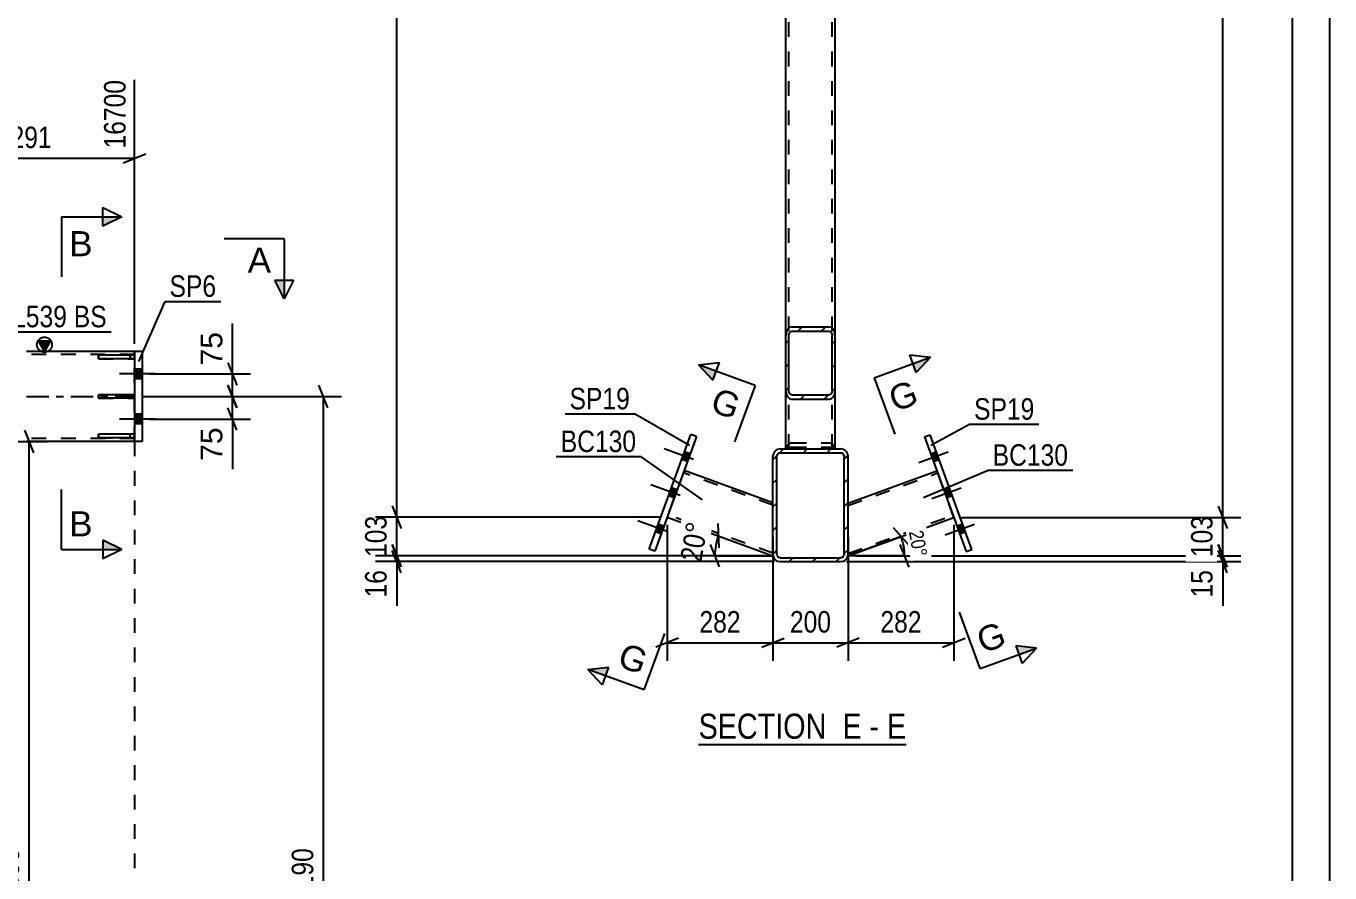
# Model space of a CAD drawing. Header units: millimetres. Extents: x -76 to 765, y -395 to 199.
# Drawn here: x 591.3 to 765, y -63.5 to 49.3 of the extents above; entities that cross this region are included whole.
import ezdxf

# ---------------------------------------------------------------- set-up
doc = ezdxf.new("R2010")
doc.units = ezdxf.units.MM
doc.linetypes.add('DXK_LINE_DOT2', pattern=[3.9198, 1.9599, -1.9599])
doc.linetypes.add('DXK_LINE_DOT3', pattern=[5.9187, 2.979, -0.9799, 0.9799, -0.9799])
doc.styles.add('Arial', font='ARIAL.TTF', dxfattribs={"height": 0.2})
doc.styles.add('Arial Narrow', font='ARIALN.TTF', dxfattribs={"height": 0.2})

# ---------------------------------------------------------------- blocks, each defined once
blk = doc.blocks.new('Unknown-761551795-1132')
at = {"color": 5, "linetype": 'Continuous'}
for p, q in [((764.95, -395), (764.95, 199)), ((759.95, -390), (759.95, 194))]:
    blk.add_line(p, q, dxfattribs=at)
blk = doc.blocks.new('Unknown-761551795-16 - 3827')
at = {"color": 6, "linetype": 'Continuous'}
blk.add_line((680.87, -46.33), (708.52, -46.33), dxfattribs=at)
at = {"color": 0, "linetype": 'Continuous'}
for points in [[(698.98, -45.58), (698.98, -42.08), (680.87, -42.08), (680.87, -45.58)], [(702.58, -45.58), (702.58, -42.08), (700.03, -42.08), (700.03, -45.58)], [(704.91, -45.58), (704.91, -42.08), (703.63, -42.08), (703.63, -45.58)], [(708.52, -45.58), (708.52, -42.08), (705.96, -42.08), (705.96, -45.58)]]:
    blk.add_wipeout(points, dxfattribs=at)
at = {"color": 7, "linetype": 'Continuous', "style": 'Arial Narrow'}
for s, p in [('SECTION ', (680.87, -45.58)), ('E', (700.03, -45.58)), ('E', (705.96, -45.58)), ('-', (703.63, -45.58))]:
    blk.add_text(s, height=3.34, dxfattribs=at).set_placement(p)
blk = doc.blocks.new('Bolt-761551795-4944 - 4757')
at = {"linetype": 'Continuous'}
for points in [[(605.74, 3.66), (605.74, 2.34), (606.74, 2.34), (606.74, 3.66)], [(605.74, 3.66), (605.74, 2.34), (606.74, 2.34), (606.74, 3.66)], [(605.74, -2.34), (605.74, -3.66), (606.74, -3.66), (606.74, -2.34)], [(605.74, -2.34), (605.74, -3.66), (606.74, -3.66), (606.74, -2.34)]]:
    blk.add_hatch(color=1, dxfattribs=at).paths.add_polyline_path(points)
at = {"color": 1, "linetype": 'Continuous'}
for p, q in [((606.74, 3.66), (605.74, 3.66)), ((606.74, 3.66), (605.74, 3.66)), ((608.5, 3), (603.74, 3)), ((608.5, 3), (603.74, 3)), ((606.74, 2.34), (605.74, 2.34)), ((606.74, 2.34), (605.74, 2.34)), ((608.5, -3), (603.74, -3)), ((608.5, -3), (603.74, -3)), ((606.74, -2.34), (605.74, -2.34)), ((606.74, -2.34), (605.74, -2.34)), ((606.74, -3.66), (605.74, -3.66)), ((606.74, -3.66), (605.74, -3.66))]:
    blk.add_line(p, q, dxfattribs=at)
blk = doc.blocks.new('Part-761551795-4982 - 4757')
at = {"color": 7, "linetype": 'DXK_LINE_DOT2'}
for p, q in [((605.74, 5.5), (600.94, 5.5)), ((600.94, 5.5), (600.94, 5.02)), ((605.14, 5.5), (605.14, 5.02)), ((605.74, 5.02), (605.74, 5.5)), ((600.94, 5.02), (605.74, 5.02))]:
    blk.add_line(p, q, dxfattribs=at)
blk = doc.blocks.new('Part-761551795-4950 - 4757')
at = {"linetype": 'Continuous'}
blk.add_hatch(color=2, dxfattribs=at).paths.add_polyline_path([(593.74, 6), (592.94, 7.4), (594.54, 7.4)])
at = {"color": 2, "linetype": 'Continuous'}
for p, q in [((593.74, 6), (592.94, 7.4)), ((592.94, 7.4), (594.54, 7.4)), ((594.54, 7.4), (593.74, 6)), ((605.74, 6), (591.34, 6)), ((605.74, -6), (591.34, -6))]:
    blk.add_line(p, q, dxfattribs=at)
at = {"color": 7, "linetype": 'DXK_LINE_DOT2'}
for p, q in [((605.74, 5.6), (591.34, 5.6)), ((605.74, -6), (605.74, 6)), ((605.74, -5.6), (591.34, -5.6))]:
    blk.add_line(p, q, dxfattribs=at)
at = {"color": 7, "linetype": 'DXK_LINE_DOT3'}
blk.add_line((591.34, 0), (605.74, 0), dxfattribs=at)
at = {"color": 2, "linetype": 'Continuous'}
blk.add_circle((593.74, 6.9), 1, dxfattribs=at)
blk = doc.blocks.new('Part-761551795-4979 - 4757')
at = {"color": 7, "linetype": 'DXK_LINE_DOT2'}
for p, q in [((605.74, -5.02), (600.94, -5.02)), ((600.94, -5.02), (600.94, -5.5)), ((605.14, -5.5), (605.14, -5.02)), ((605.74, -5.5), (605.74, -5.02)), ((600.94, -5.5), (605.74, -5.5))]:
    blk.add_line(p, q, dxfattribs=at)
blk = doc.blocks.new('Part-761551795-4985 - 4757')
at = {"color": 7, "linetype": 'DXK_LINE_DOT2'}
for p, q in [((605.74, 0.24), (600.94, 0.24)), ((600.94, 0.24), (600.94, -0.24)), ((605.14, -0.24), (605.14, 0.24)), ((605.74, -0.24), (605.74, 0.24)), ((600.94, -0.24), (605.74, -0.24))]:
    blk.add_line(p, q, dxfattribs=at)
blk = doc.blocks.new('Part-761551795-4988 - 4757')
at = {"color": 2, "linetype": 'Continuous'}
for p, q in [((600.94, -5.5), (600.94, -5.02)), ((605.74, -5.02), (600.94, -5.02)), ((605.74, -5.5), (605.74, -5.02)), ((605.74, -5.5), (600.94, -5.5))]:
    blk.add_line(p, q, dxfattribs=at)
at = {"color": 7, "linetype": 'DXK_LINE_DOT2'}
for p, q in [((605.14, -5.5), (605.14, -5.02)), ((605.74, -5.02), (605.74, -5.02)), ((605.74, -5.02), (605.74, -5.02)), ((605.74, -5.5), (605.74, -5.5)), ((605.74, -5.5), (605.74, -5.5))]:
    blk.add_line(p, q, dxfattribs=at)
blk = doc.blocks.new('Part-761551795-4991 - 4757')
at = {"color": 2, "linetype": 'Continuous'}
for p, q in [((600.94, 5.02), (600.94, 5.5)), ((605.74, 5.5), (600.94, 5.5)), ((605.74, 5.5), (605.74, 5.02)), ((605.74, 5.02), (600.94, 5.02))]:
    blk.add_line(p, q, dxfattribs=at)
at = {"color": 7, "linetype": 'DXK_LINE_DOT2'}
for p, q in [((605.14, 5.02), (605.14, 5.5)), ((605.74, 5.5), (605.74, 5.5)), ((605.74, 5.5), (605.74, 5.5)), ((605.74, 5.02), (605.74, 5.02)), ((605.74, 5.02), (605.74, 5.02))]:
    blk.add_line(p, q, dxfattribs=at)
blk = doc.blocks.new('Part-761551795-4994 - 4757')
at = {"color": 2, "linetype": 'Continuous'}
for p, q in [((600.94, -0.24), (600.94, 0.24)), ((605.74, 0.24), (600.94, 0.24)), ((605.74, 0.24), (605.74, -0.24)), ((605.74, -0.24), (600.94, -0.24))]:
    blk.add_line(p, q, dxfattribs=at)
at = {"color": 7, "linetype": 'DXK_LINE_DOT2'}
for p, q in [((605.14, -0.24), (605.14, 0.24)), ((605.74, 0.24), (605.74, 0.24)), ((605.74, 0.24), (605.74, 0.24)), ((605.74, -0.24), (605.74, -0.24)), ((605.74, -0.24), (605.74, -0.24))]:
    blk.add_line(p, q, dxfattribs=at)
blk = doc.blocks.new('Part-761551795-5043 - 4757')
at = {"color": 2, "linetype": 'Continuous'}
for p, q in [((606.74, 6), (605.74, 6)), ((605.74, 6), (605.74, -6)), ((606.74, 6), (606.74, -6)), ((606.74, -6), (605.74, -6))]:
    blk.add_line(p, q, dxfattribs=at)
blk = doc.blocks.new('Part-761551795-3877 - 3827')
at = {"color": 2, "linetype": 'Continuous'}
for p, q in [((700.77, -14.2), (712.61, -9.89)), ((700.77, -21.23), (714.87, -16.1)), ((700.77, -21.18), (700.77, -20.99)), ((700.77, -21.18), (700.77, -21.23))]:
    blk.add_line(p, q, dxfattribs=at)
at = {"color": 7, "linetype": 'DXK_LINE_DOT2'}
for p, q in [((700.77, -14.52), (712.71, -10.18)), ((714.87, -16.1), (712.61, -9.89)), ((700.77, -14.25), (700.77, -14.2)), ((700.77, -20.99), (700.77, -14.2)), ((700.77, -20.91), (714.76, -15.81))]:
    blk.add_line(p, q, dxfattribs=at)
blk = doc.blocks.new('Part-761551795-3839 - 3827')
at = {"color": 2, "linetype": 'Continuous'}
for p, q in [((710.96, -5.36), (711.71, -5.09)), ((717.27, -20.36), (711.71, -5.09)), ((710.96, -5.36), (716.52, -20.63)), ((716.52, -20.63), (717.27, -20.36))]:
    blk.add_line(p, q, dxfattribs=at)
blk = doc.blocks.new('Part-761551795-3854 - 3827')
at = {"color": 2, "linetype": 'Continuous'}
for p, q in [((674.27, -20.33), (679.83, -5.06)), ((680.58, -5.33), (679.83, -5.06)), ((680.58, -5.33), (675.02, -20.6)), ((675.02, -20.6), (674.27, -20.33))]:
    blk.add_line(p, q, dxfattribs=at)
blk = doc.blocks.new('Part-761551795-3859 - 3827')
at = {"color": 7, "linetype": 'DXK_LINE_DOT2'}
for p, q in [((692.47, -6.99), (692.47, 5.78)), ((692.87, -6.99), (692.87, 5.78)), ((698.67, -6.99), (698.67, 5.78)), ((699.07, -6.99), (699.07, 5.78)), ((692.53, -6.88), (692.52, -6.99)), ((692.95, -6.99), (692.99, -6.92)), ((693.27, -6.16), (692.96, -6.25)), ((692.99, -6.92), (693.12, -6.79)), ((693.12, -6.79), (693.27, -6.74)), ((693.27, -6.16), (698.27, -6.16)), ((693.27, -6.74), (698.27, -6.74)), ((698.58, -6.25), (698.27, -6.16)), ((698.27, -6.74), (698.42, -6.79)), ((698.42, -6.79), (698.55, -6.92)), ((698.55, -6.92), (698.59, -6.99)), ((699.02, -6.99), (699.01, -6.88)), ((692.47, -6.99), (699.07, -6.99))]:
    blk.add_line(p, q, dxfattribs=at)
for centre, start, end in [((693.57, -7.13), 124.4664, 166.7051), ((697.97, -7.13), 13.2949, 55.5336)]:
    blk.add_arc(centre, 1.06, start, end, dxfattribs=at)
blk = doc.blocks.new('Part-761551795-3867 - 3827')
at = {"color": 7, "linetype": 'DXK_LINE_DOT2'}
for p, q in [((678.93, -9.86), (676.67, -16.07)), ((690.77, -14.49), (678.83, -10.15)), ((690.77, -20.99), (690.77, -14.17)), ((690.77, -20.88), (676.78, -15.78))]:
    blk.add_line(p, q, dxfattribs=at)
at = {"color": 2, "linetype": 'Continuous'}
for p, q in [((690.77, -14.17), (678.93, -9.86)), ((676.67, -16.07), (690.77, -21.2)), ((690.77, -21.01), (690.77, -20.99)), ((690.77, -21.01), (690.77, -21.2))]:
    blk.add_line(p, q, dxfattribs=at)
blk = doc.blocks.new('Part-761551795-3924 - 3827')
at = {"color": 7, "linetype": 'DXK_LINE_DOT2'}
for p, q in [((692.47, 137.51), (699.07, 137.51)), ((692.47, 122.43), (692.47, 137.51)), ((692.87, -6.99), (692.87, 137.51)), ((698.67, -6.99), (698.67, 137.51)), ((699.07, 122.43), (699.07, 137.51)), ((692.47, -6.99), (692.47, 8.1)), ((699.07, -6.99), (699.07, 8.1)), ((699.07, -6.99), (692.47, -6.99))]:
    blk.add_line(p, q, dxfattribs=at)
at = {"color": 2, "linetype": 'Continuous'}
for p, q in [((692.47, 8.1), (692.47, 122.43)), ((699.07, 8.1), (699.07, 122.43))]:
    blk.add_line(p, q, dxfattribs=at)
blk = doc.blocks.new('Part-761551795-3954 - 3827')
at = {"linetype": 'Continuous'}
h = blk.add_hatch(dxfattribs=at)
h.set_pattern_fill('', scale=0.7, style=0, pattern_type=0)
h.set_pattern_definition([(45, (690.77, -20.986), (-1.57154, 1.57154), [])])
h.paths.add_polyline_path([(690.77, -7.99), (690.77, -20.99), (690.85, -21.37), (691.06, -21.69), (691.39, -21.91), (691.77, -21.99), (699.77, -21.99), (700.15, -21.91), (700.48, -21.69), (700.69, -21.37), (700.77, -20.99), (700.77, -7.99), (700.69, -7.6), (700.48, -7.28), (700.15, -7.06), (699.77, -6.99), (691.77, -6.99), (691.39, -7.06), (691.06, -7.28), (690.85, -7.6)])
h.paths.add_polyline_path([(691.42, -7.63), (691.58, -7.52), (691.77, -7.49), (699.77, -7.49), (699.96, -7.52), (700.12, -7.63), (700.23, -7.79), (700.27, -7.99), (700.27, -20.99), (700.23, -21.18), (700.12, -21.34), (699.96, -21.45), (699.77, -21.49), (691.77, -21.49), (691.58, -21.45), (691.42, -21.34), (691.31, -21.18), (691.27, -20.99), (691.27, -7.99), (691.31, -7.79)])
at = {"color": 2, "linetype": 'Continuous'}
for p, q in [((690.85, -7.6), (690.77, -7.99)), ((690.77, -20.99), (690.77, -7.99)), ((691.27, -7.99), (691.31, -7.79)), ((691.27, -20.99), (691.27, -7.99)), ((691.77, -6.99), (691.39, -7.06)), ((691.58, -7.52), (691.77, -7.49)), ((691.77, -6.99), (699.77, -6.99)), ((691.77, -7.49), (699.77, -7.49)), ((700.15, -7.06), (699.77, -6.99)), ((699.77, -7.49), (699.96, -7.52)), ((700.23, -7.79), (700.27, -7.99)), ((700.27, -20.99), (700.27, -7.99)), ((700.77, -7.99), (700.69, -7.6)), ((700.77, -20.99), (700.77, -7.99)), ((690.77, -20.99), (690.85, -21.37)), ((691.31, -21.18), (691.27, -20.99)), ((691.39, -21.91), (691.77, -21.99)), ((691.77, -21.49), (691.58, -21.45)), ((691.77, -21.49), (699.77, -21.49)), ((691.77, -21.99), (699.77, -21.99)), ((699.96, -21.45), (699.77, -21.49)), ((699.77, -21.99), (700.15, -21.91)), ((700.27, -20.99), (700.23, -21.18)), ((700.69, -21.37), (700.77, -20.99))]:
    blk.add_line(p, q, dxfattribs=at)
for centre, radius, start, end in [((691.77, -7.99), 1, 112.5, 157.5), ((691.77, -7.99), 0.5, 112.5, 157.5), ((699.77, -7.99), 0.5, 22.5, 67.5), ((699.77, -7.99), 1, 22.5, 67.5), ((691.77, -20.99), 1, 202.5, 247.5), ((691.77, -20.99), 0.5, 202.5, 247.5), ((699.77, -20.99), 0.5, 292.5, 337.5), ((699.77, -20.99), 1, 292.5, 337.5)]:
    blk.add_arc(centre, radius, start, end, dxfattribs=at)
blk = doc.blocks.new('Bolt-761551795-3956 - 3827')
at = {"linetype": 'Continuous'}
for points in [[(679.37, -8.67), (679.74, -7.63), (678.99, -7.36), (678.62, -8.39)], [(679.37, -8.67), (679.74, -7.63), (678.99, -7.36), (678.62, -8.39)], [(679.37, -8.67), (679.74, -7.63), (678.99, -7.36), (678.62, -8.39)], [(677.61, -13.48), (677.99, -12.45), (677.24, -12.18), (676.86, -13.21)], [(677.61, -13.48), (677.99, -12.45), (677.24, -12.18), (676.86, -13.21)], [(675.86, -18.3), (676.24, -17.26), (675.49, -16.99), (675.11, -18.02)], [(675.86, -18.3), (676.24, -17.26), (675.49, -16.99), (675.11, -18.02)], [(675.86, -18.3), (676.24, -17.26), (675.49, -16.99), (675.11, -18.02)]]:
    blk.add_hatch(color=1, dxfattribs=at).paths.add_polyline_path(points)
at = {"color": 1, "linetype": 'Continuous'}
for p, q in [((680.17, -8.37), (676.27, -6.95)), ((680.17, -8.37), (676.27, -6.95)), ((680.17, -8.37), (676.27, -6.95)), ((679.37, -8.67), (678.62, -8.39)), ((679.37, -8.67), (678.62, -8.39)), ((679.37, -8.67), (678.62, -8.39)), ((679.74, -7.63), (678.99, -7.36)), ((679.74, -7.63), (678.99, -7.36)), ((679.74, -7.63), (678.99, -7.36)), ((678.41, -13.19), (674.51, -11.77)), ((678.41, -13.19), (674.51, -11.77)), ((677.61, -13.48), (676.86, -13.21)), ((677.61, -13.48), (676.86, -13.21)), ((677.99, -12.45), (677.24, -12.18)), ((677.99, -12.45), (677.24, -12.18)), ((676.66, -18), (672.76, -16.58)), ((676.66, -18), (672.76, -16.58)), ((676.66, -18), (672.76, -16.58)), ((676.24, -17.26), (675.49, -16.99)), ((676.24, -17.26), (675.49, -16.99)), ((676.24, -17.26), (675.49, -16.99)), ((675.86, -18.3), (675.11, -18.02)), ((675.86, -18.3), (675.11, -18.02)), ((675.86, -18.3), (675.11, -18.02))]:
    blk.add_line(p, q, dxfattribs=at)
blk = doc.blocks.new('Bolt-761551795-3958 - 3827')
at = {"linetype": 'Continuous'}
for points in [[(712.92, -8.42), (712.55, -7.39), (711.8, -7.66), (712.17, -8.7)], [(712.92, -8.42), (712.55, -7.39), (711.8, -7.66), (712.17, -8.7)], [(712.92, -8.42), (712.55, -7.39), (711.8, -7.66), (712.17, -8.7)], [(714.68, -13.24), (714.3, -12.2), (713.55, -12.48), (713.92, -13.51)], [(714.68, -13.24), (714.3, -12.2), (713.55, -12.48), (713.92, -13.51)], [(716.43, -18.05), (716.05, -17.02), (715.3, -17.29), (715.68, -18.33)], [(716.43, -18.05), (716.05, -17.02), (715.3, -17.29), (715.68, -18.33)], [(716.43, -18.05), (716.05, -17.02), (715.3, -17.29), (715.68, -18.33)]]:
    blk.add_hatch(color=1, dxfattribs=at).paths.add_polyline_path(points)
at = {"color": 1, "linetype": 'Continuous'}
for p, q in [((714.1, -7.41), (710.2, -8.83)), ((714.1, -7.41), (710.2, -8.83)), ((714.1, -7.41), (710.2, -8.83)), ((712.55, -7.39), (711.8, -7.66)), ((712.55, -7.39), (711.8, -7.66)), ((712.55, -7.39), (711.8, -7.66)), ((712.92, -8.42), (712.17, -8.7)), ((712.92, -8.42), (712.17, -8.7)), ((712.92, -8.42), (712.17, -8.7)), ((715.85, -12.23), (711.95, -13.64)), ((715.85, -12.23), (711.95, -13.64)), ((714.3, -12.2), (713.55, -12.48)), ((714.3, -12.2), (713.55, -12.48)), ((714.68, -13.24), (713.92, -13.51)), ((714.68, -13.24), (713.92, -13.51)), ((717.6, -17.04), (713.7, -18.46)), ((717.6, -17.04), (713.7, -18.46)), ((717.6, -17.04), (713.7, -18.46)), ((716.05, -17.02), (715.3, -17.29)), ((716.05, -17.02), (715.3, -17.29)), ((716.05, -17.02), (715.3, -17.29)), ((716.43, -18.05), (715.68, -18.33)), ((716.43, -18.05), (715.68, -18.33)), ((716.43, -18.05), (715.68, -18.33))]:
    blk.add_line(p, q, dxfattribs=at)
blk = doc.blocks.new('Part-761551795-3976 - 3827')
at = {"linetype": 'Continuous'}
h = blk.add_hatch(dxfattribs=at)
h.set_pattern_fill('', scale=0.7, style=0, pattern_type=0)
h.set_pattern_definition([(45, (692.47, 0.8036), (-1.57154, 1.57154), [])])
h.paths.add_polyline_path([(692.47, 8.1), (692.47, 0.8), (692.53, 0.36), (692.7, -0.02), (692.96, -0.28), (693.27, -0.36), (698.27, -0.36), (698.58, -0.28), (698.84, -0.02), (699.01, 0.36), (699.07, 0.8), (699.07, 8.1), (699.01, 8.55), (698.84, 8.93), (698.58, 9.18), (698.27, 9.27), (693.27, 9.27), (692.96, 9.18), (692.7, 8.93), (692.53, 8.55)])
h.paths.add_polyline_path([(692.99, 8.51), (693.12, 8.64), (693.27, 8.69), (698.27, 8.69), (698.42, 8.64), (698.55, 8.51), (698.64, 8.33), (698.67, 8.1), (698.67, 0.8), (698.64, 0.58), (698.55, 0.39), (698.42, 0.26), (698.27, 0.22), (693.27, 0.22), (693.12, 0.26), (692.99, 0.39), (692.9, 0.58), (692.87, 0.8), (692.87, 8.1), (692.9, 8.33)])
at = {"color": 2, "linetype": 'Continuous'}
for p, q in [((693.27, 9.27), (692.96, 9.18)), ((693.12, 8.64), (693.27, 8.69)), ((693.27, 9.27), (698.27, 9.27)), ((693.27, 8.69), (698.27, 8.69)), ((698.58, 9.18), (698.27, 9.27)), ((698.27, 8.69), (698.42, 8.64)), ((692.53, 8.55), (692.47, 8.1)), ((692.47, 0.8), (692.47, 8.1)), ((692.87, 8.1), (692.9, 8.33)), ((692.87, 0.8), (692.87, 8.1)), ((698.64, 8.33), (698.67, 8.1)), ((698.67, 0.8), (698.67, 8.1)), ((699.07, 8.1), (699.01, 8.55)), ((699.07, 0.8), (699.07, 8.1)), ((692.47, -6.99), (692.47, 0.8)), ((692.47, 0.8), (692.53, 0.36)), ((692.9, 0.58), (692.87, 0.8)), ((693.27, 0.22), (693.12, 0.26)), ((693.27, 0.22), (698.27, 0.22)), ((698.42, 0.26), (698.27, 0.22)), ((698.67, 0.8), (698.64, 0.58)), ((699.01, 0.36), (699.07, 0.8)), ((699.07, -6.99), (699.07, 0.8)), ((692.96, -0.28), (693.27, -0.36)), ((693.27, -0.36), (698.27, -0.36)), ((698.27, -0.36), (698.58, -0.28))]:
    blk.add_line(p, q, dxfattribs=at)
at = {"color": 7, "linetype": 'DXK_LINE_DOT2'}
for p, q in [((692.47, 0.8), (692.47, 8.1)), ((692.87, -6.99), (692.87, 8.1)), ((698.67, -6.99), (698.67, 8.1)), ((699.07, 0.8), (699.07, 8.1)), ((692.52, -6.99), (692.53, -6.88)), ((692.99, -6.92), (692.95, -6.99)), ((692.96, -6.25), (693.27, -6.16)), ((693.12, -6.79), (692.99, -6.92)), ((693.27, -6.74), (693.12, -6.79)), ((693.27, -6.16), (698.27, -6.16)), ((693.27, -6.74), (698.27, -6.74)), ((698.27, -6.16), (698.58, -6.25)), ((698.42, -6.79), (698.27, -6.74)), ((698.55, -6.92), (698.42, -6.79)), ((698.59, -6.99), (698.55, -6.92)), ((699.01, -6.88), (699.02, -6.99)), ((692.47, -6.99), (699.07, -6.99))]:
    blk.add_line(p, q, dxfattribs=at)
at = {"color": 2, "linetype": 'Continuous'}
for centre, radius, start, end in [((693.57, 8.3), 1.06, 124.4664, 166.7051), ((697.97, 8.3), 1.06, 13.2949, 55.5336), ((693.42, 8.2), 0.532, 124.4664, 166.7051), ((698.12, 8.2), 0.532, 13.2949, 55.5336), ((693.57, 0.6), 1.06, 193.2949, 235.5336), ((693.42, 0.7), 0.532, 193.2949, 235.5336), ((698.12, 0.7), 0.532, 304.4664, 346.7051), ((697.97, 0.6), 1.06, 304.4664, 346.7051)]:
    blk.add_arc(centre, radius, start, end, dxfattribs=at)
at = {"color": 7, "linetype": 'DXK_LINE_DOT2'}
for centre, start, end in [((693.57, -7.13), 124.4664, 166.7051), ((697.97, -7.13), 13.2949, 55.5336)]:
    blk.add_arc(centre, 1.06, start, end, dxfattribs=at)
blk = doc.blocks.new('Line-761551795-18741 - 4757')
at = {"color": 1, "linetype": 'DXK_LINE_DOT2'}
blk.add_line((605.74, -6), (605.74, -116.8), dxfattribs=at)
blk = doc.blocks.new('StraightDimension-761551795-6243 - 4757')
at = {"color": 7, "linetype": 'Continuous'}
for p, q in [((606.74, 0), (621.18, 0)), ((618.18, 1.5), (619.38, -1.5)), ((618.78, -3), (618.78, 0)), ((619.38, -4.5), (618.18, -1.5)), ((607.74, -3), (621.18, -3))]:
    blk.add_line(p, q, dxfattribs=at)
at = {"color": 0}
blk.add_wipeout([(618.03, -3.53), (613.83, -3.53), (613.83, -9.17), (618.03, -9.17)], dxfattribs=at)
at = {"color": 7, "linetype": 'Continuous'}
blk.add_line((618.78, -3), (618.78, -9.7), dxfattribs=at)
blk.add_line((618.78, -3), (618.78, -9.7), dxfattribs=at)
at = {"color": 3, "style": 'Arial'}
blk.add_text('75', height=2.865, rotation=90.0002, dxfattribs=at).set_placement((617.43, -8.57))
blk = doc.blocks.new('StraightDimension-761551795-5878 - 4757')
at = {"color": 7, "linetype": 'Continuous'}
for p, q in [((607.74, 0), (633.29, 0)), ((631.49, -1.5), (630.29, 1.5)), ((630.89, -127.6), (630.89, 0)), ((630.29, -126.1), (631.49, -129.1)), ((607.74, -127.6), (633.29, -127.6))]:
    blk.add_line(p, q, dxfattribs=at)
at = {"color": 0}
blk.add_wipeout([(630.14, -59.54), (625.94, -59.54), (625.94, -68.06), (630.14, -68.06)], dxfattribs=at)
at = {"color": 3, "style": 'Arial Narrow'}
blk.add_text('3190', height=2.863, rotation=90.0002, dxfattribs=at).set_placement((629.54, -67.46))
blk = doc.blocks.new('StraightDimension-761551795-6252 - 4757')
at = {"color": 7, "linetype": 'Continuous'}
for p, q in [((618.18, 4.5), (619.38, 1.5)), ((607.74, 3), (621.18, 3)), ((618.78, 0), (618.78, 3)), ((606.74, 0), (621.18, 0)), ((619.38, -1.5), (618.18, 1.5))]:
    blk.add_line(p, q, dxfattribs=at)
at = {"color": 0}
blk.add_wipeout([(618.03, 9.17), (613.83, 9.17), (613.83, 3.52), (618.03, 3.52)], dxfattribs=at)
at = {"color": 7, "linetype": 'Continuous'}
blk.add_line((618.78, 3), (618.78, 9.7), dxfattribs=at)
blk.add_line((618.78, 3), (618.78, 9.7), dxfattribs=at)
at = {"color": 3, "style": 'Arial'}
blk.add_text('75', height=2.865, rotation=90.0002, dxfattribs=at).set_placement((617.43, 4.13))
blk = doc.blocks.new('StraightDimension-761551795-15816 - 4757')
at = {"color": 7, "linetype": 'Continuous'}
for p, q in [((576.36, -5), (576.36, 46.67)), ((605.74, 7), (605.74, 42.17)), ((577.86, 32.33), (574.86, 31.13)), ((576.36, 31.73), (605.74, 31.73)), ((604.24, 31.13), (607.24, 32.33))]:
    blk.add_line(p, q, dxfattribs=at)
at = {"color": 0, "linetype": 'Continuous'}
blk.add_wipeout([(605.14, 42.77), (600.94, 42.77), (600.94, 32.43), (605.14, 32.43)], dxfattribs=at)
at = {"color": 0}
blk.add_wipeout([(595.31, 32.48), (595.31, 36.68), (586.8, 36.68), (586.8, 32.48)], dxfattribs=at)
at = {"color": 3, "linetype": 'Continuous', "style": 'Arial Narrow'}
blk.add_text('16700', height=2.863, rotation=90.0002, dxfattribs=at).set_placement((604.54, 33.03))
at = {"color": 3, "style": 'Arial Narrow'}
blk.add_text('2291', height=2.863, dxfattribs=at).set_placement((587.4, 33.08))
blk = doc.blocks.new('StraightDimension-761551795-16153 - 4757')
at = {"color": 7, "linetype": 'Continuous'}
for p, q in [((592.32, -7.5), (591.12, -4.5)), ((582.64, -6), (594.12, -6)), ((591.72, -121.6), (591.72, -6)), ((591.12, -120.1), (592.32, -123.1)), ((582.64, -121.6), (594.12, -121.6))]:
    blk.add_line(p, q, dxfattribs=at)
at = {"color": 0}
blk.add_wipeout([(590.97, -59.54), (586.77, -59.54), (586.77, -68.06), (590.97, -68.06)], dxfattribs=at)
at = {"color": 3, "style": 'Arial Narrow'}
blk.add_text('2890', height=2.863, rotation=90.0002, dxfattribs=at).set_placement((590.37, -67.46))
blk = doc.blocks.new('StraightDimension-761551795-4137 - 3827')
at = {"color": 7, "linetype": 'Continuous'}
for p, q in [((750.07, -19.73), (751.27, -22.73)), ((751.27, -23.49), (750.07, -20.49)), ((700.57, -21.99), (753.07, -21.99)), ((701.77, -21.23), (753.07, -21.23)), ((750.67, -21.99), (750.67, -21.23))]:
    blk.add_line(p, q, dxfattribs=at)
at = {"color": 0}
blk.add_wipeout([(749.92, -22.51), (745.72, -22.51), (745.72, -27.37), (749.92, -27.37)], dxfattribs=at)
at = {"color": 7, "linetype": 'Continuous'}
blk.add_line((750.67, -21.99), (750.67, -27.89), dxfattribs=at)
blk.add_line((750.67, -21.99), (750.67, -27.89), dxfattribs=at)
at = {"color": 3, "style": 'Arial Narrow'}
blk.add_text('15', height=2.863, rotation=90.0002, dxfattribs=at).set_placement((749.32, -26.77))
blk = doc.blocks.new('StraightDimension-761551795-4127 - 3827')
at = {"color": 7, "linetype": 'Continuous'}
for p, q in [((750.07, -14.6), (751.27, -17.6)), ((715.87, -16.1), (753.07, -16.1)), ((750.67, -21.23), (750.67, -16.1)), ((751.27, -22.73), (750.07, -19.73)), ((701.77, -21.23), (753.07, -21.23))]:
    blk.add_line(p, q, dxfattribs=at)
at = {"color": 0}
blk.add_wipeout([(749.92, -15.32), (745.72, -15.32), (745.72, -22), (749.92, -22)], dxfattribs=at)
at = {"color": 3, "style": 'Arial Narrow'}
blk.add_text('103', height=2.863, rotation=90.0002, dxfattribs=at).set_placement((749.32, -21.4))
blk = doc.blocks.new('StraightDimension-761551795-4180 - 3827')
at = {"color": 7, "linetype": 'Continuous'}
for p, q in [((714.87, -17.1), (714.87, -35.19)), ((700.77, -18.71), (700.77, -35.19)), ((702.27, -32.19), (699.27, -33.39)), ((700.77, -32.79), (714.87, -32.79)), ((713.37, -33.39), (716.37, -32.19))]:
    blk.add_line(p, q, dxfattribs=at)
at = {"color": 0}
blk.add_wipeout([(711.16, -32.04), (711.16, -27.84), (704.48, -27.84), (704.48, -32.04)], dxfattribs=at)
at = {"color": 3, "style": 'Arial Narrow'}
blk.add_text('282', height=2.863, dxfattribs=at).set_placement((705.08, -31.44))
blk = doc.blocks.new('StraightDimension-761551795-4162 - 3827')
at = {"color": 7, "linetype": 'Continuous'}
for p, q in [((690.77, -18.69), (690.77, -35.19)), ((700.77, -18.71), (700.77, -35.19)), ((689.27, -33.39), (692.27, -32.19)), ((690.77, -32.79), (700.77, -32.79)), ((702.27, -32.19), (699.27, -33.39))]:
    blk.add_line(p, q, dxfattribs=at)
at = {"color": 0}
blk.add_wipeout([(699.11, -32.04), (699.11, -27.84), (692.43, -27.84), (692.43, -32.04)], dxfattribs=at)
at = {"color": 3, "style": 'Arial Narrow'}
blk.add_text('200', height=2.863, dxfattribs=at).set_placement((693.03, -31.44))
blk = doc.blocks.new('StraightDimension-761551795-4010 - 3827')
at = {"color": 7, "linetype": 'Continuous'}
for p, q in [((640.06, -14.57), (641.26, -17.57)), ((675.67, -16.07), (637.81, -16.07)), ((640.66, -21.2), (640.66, -16.07)), ((641.26, -22.7), (640.06, -19.7)), ((689.77, -21.2), (637.81, -21.2))]:
    blk.add_line(p, q, dxfattribs=at)
at = {"color": 0}
blk.add_wipeout([(639.91, -15.29), (635.71, -15.29), (635.71, -21.97), (639.91, -21.97)], dxfattribs=at)
at = {"color": 3, "style": 'Arial Narrow'}
blk.add_text('103', height=2.863, rotation=90.0002, dxfattribs=at).set_placement((639.31, -21.37))
blk = doc.blocks.new('StraightDimension-761551795-4117 - 3827')
at = {"color": 7, "linetype": 'Continuous'}
for p, q in [((751.27, 145.55), (750.07, 148.55)), ((701.77, 147.05), (753.07, 147.05)), ((750.67, -16.1), (750.67, 147.05)), ((750.07, -14.6), (751.27, -17.6)), ((715.87, -16.1), (753.07, -16.1))]:
    blk.add_line(p, q, dxfattribs=at)
at = {"color": 0}
blk.add_wipeout([(749.92, 69.73), (745.72, 69.73), (745.72, 61.22), (749.92, 61.22)], dxfattribs=at)
at = {"color": 3, "style": 'Arial Narrow'}
blk.add_text('3263', height=2.863, rotation=90.0002, dxfattribs=at).set_placement((749.32, 61.82))
blk = doc.blocks.new('AngleDimension-761551795-20157 - 3827')
at = {"color": 7, "linetype": 'Continuous'}
for p, q in [((683.44, -16.93), (683.54, -20.16)), ((683.49, -18.55), (690.77, -21.2)), ((683.63, -22.7), (682.43, -19.7)), ((689.77, -21.2), (683.03, -21.2)), ((683.03, -21.2), (690.77, -21.2))]:
    blk.add_line(p, q, dxfattribs=at)
blk.add_arc((690.77, -21.2), 7.74, 160, 180, dxfattribs=at)
at = {"color": 0}
blk.add_wipeout([(682.82, -16.52), (678.68, -15.79), (677.56, -22.15), (681.7, -22.88)], dxfattribs=at)
at = {"color": 3, "style": 'Arial Narrow'}
blk.add_text('20°', height=2.863, rotation=80.0021, dxfattribs=at).set_placement((681.21, -22.18))
blk = doc.blocks.new('StraightDimension-761551795-3997 - 3827')
at = {"color": 7, "linetype": 'Continuous'}
for p, q in [((641.26, 145.58), (640.06, 148.58)), ((689.77, 147.08), (637.81, 147.08)), ((640.66, -16.07), (640.66, 147.08)), ((640.06, -14.57), (641.26, -17.57)), ((675.67, -16.07), (637.81, -16.07))]:
    blk.add_line(p, q, dxfattribs=at)
at = {"color": 0}
blk.add_wipeout([(639.91, 69.76), (635.71, 69.76), (635.71, 61.25), (639.91, 61.25)], dxfattribs=at)
at = {"color": 3, "style": 'Arial Narrow'}
blk.add_text('3263', height=2.863, rotation=90.0002, dxfattribs=at).set_placement((639.31, 61.85))
blk = doc.blocks.new('StraightDimension-761551795-4023 - 3827')
at = {"color": 7, "linetype": 'Continuous'}
for p, q in [((640.06, -19.7), (641.26, -22.7)), ((641.26, -23.49), (640.06, -20.49)), ((689.77, -21.2), (637.81, -21.2)), ((690.97, -21.99), (637.81, -21.99)), ((640.66, -21.99), (640.66, -21.2))]:
    blk.add_line(p, q, dxfattribs=at)
at = {"color": 0}
blk.add_wipeout([(639.91, -22.51), (635.71, -22.51), (635.71, -27.37), (639.91, -27.37)], dxfattribs=at)
at = {"color": 7, "linetype": 'Continuous'}
blk.add_line((640.66, -21.99), (640.66, -27.89), dxfattribs=at)
blk.add_line((640.66, -21.99), (640.66, -27.89), dxfattribs=at)
at = {"color": 3, "style": 'Arial Narrow'}
blk.add_text('16', height=2.863, rotation=90.0002, dxfattribs=at).set_placement((639.31, -26.77))
blk = doc.blocks.new('StraightDimension-761551795-4148 - 3827')
at = {"color": 7, "linetype": 'Continuous'}
for p, q in [((676.67, -17.07), (676.67, -35.19)), ((690.77, -18.69), (690.77, -35.19)), ((678.17, -32.19), (675.17, -33.39)), ((676.67, -32.79), (690.77, -32.79)), ((689.27, -33.39), (692.27, -32.19))]:
    blk.add_line(p, q, dxfattribs=at)
at = {"color": 0}
blk.add_wipeout([(687.06, -32.04), (687.06, -27.84), (680.38, -27.84), (680.38, -32.04)], dxfattribs=at)
at = {"color": 3, "style": 'Arial Narrow'}
blk.add_text('282', height=2.863, dxfattribs=at).set_placement((680.98, -31.44))
blk = doc.blocks.new('AngleDimension-761551795-4285 - 3827')
at = {"color": 7, "linetype": 'Continuous'}
for p, q in [((707.85, -18.65), (700.77, -21.23)), ((701.71, -20.88), (707.85, -18.65)), ((706.77, -17.44), (708.93, -19.85)), ((708.9, -22.73), (707.7, -19.73)), ((708.3, -21.23), (700.77, -21.23))]:
    blk.add_line(p, q, dxfattribs=at)
blk.add_arc((700.77, -21.23), 7.53, 0, 20, dxfattribs=at)
at = {"color": 0}
blk.add_wipeout([(709.15, -21.93), (711.91, -21.45), (711.16, -17.21), (708.41, -17.69)], dxfattribs=at)
at = {"color": 3, "style": 'Arial Narrow'}
blk.add_text('20°', height=1.909, rotation=-80.0021, dxfattribs=at).set_placement((708.87, -18.02))
blk = doc.blocks.new('Mark-761551795-5039 - 4757')
at = {"color": 0}
blk.add_wipeout([(616.62, 13.27), (616.62, 16.27), (610.4, 16.27), (610.4, 13.27)], dxfattribs=at)
blk.add_wipeout([(616.62, 13.27), (616.62, 16.27), (610.4, 16.27), (610.4, 13.27)], dxfattribs=at)
at = {"color": 30, "linetype": 'Continuous'}
for p, q in [((606.31, 4.67), (609.8, 12.67)), ((609.8, 12.67), (617.22, 12.67))]:
    blk.add_line(p, q, dxfattribs=at)
at = {"color": 3, "style": 'Arial Narrow'}
blk.add_text('SP6', height=2.863, dxfattribs=at).set_placement((610.4, 13.27))
blk = doc.blocks.new('SectionMark-761551795-6326 - 4757')
at = {"linetype": 'Continuous'}
for points in [[(601.53, 22.68), (601.53, 23.93), (604.03, 23.93)], [(601.53, -20.37), (601.53, -19.12), (604.03, -20.37)]]:
    blk.add_hatch(color=6, dxfattribs=at).paths.add_polyline_path(points)
at = {"color": 6, "linetype": 'Continuous'}
for p, q in [((601.53, 22.68), (601.53, 25.18)), ((601.53, 25.18), (604.03, 23.93)), ((596.03, 23.93), (596.03, 15.93)), ((596.03, 23.93), (604.03, 23.93)), ((604.03, 23.93), (601.53, 22.68)), ((596.03, -20.37), (596.03, -12.37)), ((596.03, -20.37), (604.03, -20.37)), ((604.03, -20.37), (601.53, -19.12)), ((601.53, -19.12), (601.53, -21.62)), ((604.03, -20.37), (601.53, -21.62))]:
    blk.add_line(p, q, dxfattribs=at)
at = {"color": 0, "linetype": 'Continuous'}
for points in [[(600.14, 18.68), (600.14, 22.18), (597.03, 22.18), (597.03, 18.68)], [(600.14, -18.62), (600.14, -15.12), (597.03, -15.12), (597.03, -18.62)]]:
    blk.add_wipeout(points, dxfattribs=at)
at = {"color": 3, "linetype": 'Continuous', "style": 'Arial'}
for p in [(597.03, 18.68), (597.03, -18.62)]:
    blk.add_text('B', height=3.34, dxfattribs=at).set_placement(p)
blk = doc.blocks.new('SectionMark-761551795-6302 - 4757')
at = {"linetype": 'Continuous'}
blk.add_hatch(color=6, dxfattribs=at).paths.add_polyline_path([(624.42, 15.5), (625.67, 15.5), (625.67, 13)])
at = {"color": 6, "linetype": 'Continuous'}
for p, q in [((625.67, 21), (617.67, 21)), ((625.67, 21), (625.67, 13)), ((624.42, 15.5), (626.92, 15.5)), ((625.67, 13), (624.42, 15.5)), ((626.92, 15.5), (625.67, 13))]:
    blk.add_line(p, q, dxfattribs=at)
at = {"color": 0, "linetype": 'Continuous'}
blk.add_wipeout([(623.92, 16.5), (623.92, 20), (620.81, 20), (620.81, 16.5)], dxfattribs=at)
at = {"color": 3, "linetype": 'Continuous', "style": 'Arial'}
blk.add_text('A', height=3.34, dxfattribs=at).set_placement((620.81, 16.5))
blk = doc.blocks.new('MarkSet-761551795-6415 - 4757')
at = {"color": 0}
for points in [[(596.75, 9.22), (596.75, 12.22), (587.25, 12.22), (587.25, 9.22)], [(602.04, 9.22), (602.04, 12.22), (597.65, 12.22), (597.65, 9.22)]]:
    blk.add_wipeout(points, dxfattribs=at)
for points in [[(596.75, 9.22), (596.75, 12.22), (587.25, 12.22), (587.25, 9.22)], [(602.04, 9.22), (602.04, 12.22), (597.65, 12.22), (597.65, 9.22)]]:
    blk.add_wipeout(points, dxfattribs=at)
at = {"color": 30, "linetype": 'Continuous'}
for p, q in [((581.46, -6.61), (586.65, 8.62)), ((586.65, 8.62), (602.64, 8.62))]:
    blk.add_line(p, q, dxfattribs=at)
at = {"color": 3, "style": 'Arial Narrow'}
for s, p in [('PL539', (587.25, 9.22)), ('BS', (597.65, 9.22))]:
    blk.add_text(s, height=2.863, dxfattribs=at).set_placement(p)
blk = doc.blocks.new('Mark-761551795-3835 - 3827')
at = {"color": 0}
blk.add_wipeout([(725.6, -3.09), (725.6, -0.09), (717.56, -0.09), (717.56, -3.09)], dxfattribs=at)
blk.add_wipeout([(725.6, -3.09), (725.6, -0.09), (717.56, -0.09), (717.56, -3.09)], dxfattribs=at)
at = {"color": 30, "linetype": 'Continuous'}
for p, q in [((711.82, -6.46), (716.96, -3.69)), ((716.96, -3.69), (726.2, -3.69))]:
    blk.add_line(p, q, dxfattribs=at)
at = {"color": 3, "style": 'Arial Narrow'}
blk.add_text('SP19', height=2.863, dxfattribs=at).set_placement((717.56, -3.09))
blk = doc.blocks.new('Mark-761551795-3850 - 3827')
at = {"color": 0}
blk.add_wipeout([(671.71, -1.71), (671.71, 1.29), (663.68, 1.29), (663.68, -1.71)], dxfattribs=at)
blk.add_wipeout([(671.71, -1.71), (671.71, 1.29), (663.68, 1.29), (663.68, -1.71)], dxfattribs=at)
at = {"color": 30, "linetype": 'Continuous'}
for p in [(663.08, -2.31), (679.67, -6.54)]:
    blk.add_line(p, (672.31, -2.31), dxfattribs=at)
at = {"color": 3, "style": 'Arial Narrow'}
blk.add_text('SP19', height=2.863, dxfattribs=at).set_placement((663.68, -1.71))
blk = doc.blocks.new('Mark-761551795-3863 - 3827')
at = {"color": 0}
blk.add_wipeout([(672.56, -7.4), (672.56, -4.4), (662.51, -4.4), (662.51, -7.4)], dxfattribs=at)
blk.add_wipeout([(672.56, -7.4), (672.56, -4.4), (662.51, -4.4), (662.51, -7.4)], dxfattribs=at)
at = {"color": 30, "linetype": 'Continuous'}
for p in [(661.91, -8), (681.37, -13.76)]:
    blk.add_line(p, (673.16, -8), dxfattribs=at)
at = {"color": 3, "style": 'Arial Narrow'}
blk.add_text('BC130', height=2.863, dxfattribs=at).set_placement((662.51, -7.4))
blk = doc.blocks.new('Mark-761551795-3873 - 3827')
at = {"color": 0}
blk.add_wipeout([(730.09, -9.22), (730.09, -6.22), (720.04, -6.22), (720.04, -9.22)], dxfattribs=at)
blk.add_wipeout([(730.09, -9.22), (730.09, -6.22), (720.04, -6.22), (720.04, -9.22)], dxfattribs=at)
at = {"color": 30, "linetype": 'Continuous'}
for p, q in [((710.82, -13.44), (719.44, -9.82)), ((719.44, -9.82), (730.69, -9.82))]:
    blk.add_line(p, q, dxfattribs=at)
at = {"color": 3, "style": 'Arial Narrow'}
blk.add_text('BC130', height=2.863, dxfattribs=at).set_placement((720.04, -9.22))
blk = doc.blocks.new('SectionMark-761551795-4328 - 3827')
at = {"linetype": 'Continuous'}
blk.add_hatch(color=6, dxfattribs=at).paths.add_polyline_path([(723.52, -34.36), (723.1, -33.19), (725.87, -33.51)])
at = {"color": 6, "linetype": 'Continuous'}
for p, q in [((708.99, 5.56), (711.77, 5.24)), ((725.87, -33.51), (723.1, -33.19)), ((723.1, -33.19), (723.95, -35.54)), ((725.87, -33.51), (723.95, -35.54))]:
    blk.add_line(p, q, dxfattribs=at)
at = {"color": 0, "linetype": 'Continuous'}
for points in [[(710.4, -0.85), (709.2, 2.44), (705.79, 1.2), (706.99, -2.09)], [(722.11, -33.02), (720.91, -29.73), (717.5, -30.97), (718.7, -34.26)]]:
    blk.add_wipeout(points, dxfattribs=at)
at = {"linetype": 'Continuous'}
blk.add_hatch(color=6, dxfattribs=at).paths.add_polyline_path([(709.85, 3.21), (709.42, 4.38), (711.77, 5.24)])
at = {"color": 6, "linetype": 'Continuous'}
for p, q in [((704.25, 2.5), (711.77, 5.24)), ((709.85, 3.21), (708.99, 5.56)), ((711.77, 5.24), (709.85, 3.21)), ((704.25, 2.5), (706.99, -5.02)), ((718.35, -36.24), (715.62, -28.73)), ((718.35, -36.24), (725.87, -33.51))]:
    blk.add_line(p, q, dxfattribs=at)
at = {"color": 3, "linetype": 'Continuous', "style": 'Arial'}
for p in [(706.99, -2.09), (718.7, -34.26)]:
    blk.add_text('G', height=3.34, rotation=20.002, dxfattribs=at).set_placement(p)
blk = doc.blocks.new('SectionMark-761551795-4334 - 3827')
at = {"linetype": 'Continuous'}
blk.add_hatch(color=6, dxfattribs=at).paths.add_polyline_path([(668.88, -36.03), (668.45, -37.2), (666.1, -36.35)])
at = {"color": 6, "linetype": 'Continuous'}
for p, q in [((680.86, 4.21), (683.64, 4.53)), ((666.1, -36.35), (668.88, -36.03)), ((668.02, -38.38), (666.1, -36.35)), ((668.88, -36.03), (668.02, -38.38))]:
    blk.add_line(p, q, dxfattribs=at)
at = {"color": 0, "linetype": 'Continuous'}
for points in [[(685.64, -3.12), (686.84, 0.17), (683.43, 1.41), (682.23, -1.88)], [(673.28, -37.1), (674.47, -33.81), (671.06, -32.57), (669.87, -35.85)]]:
    blk.add_wipeout(points, dxfattribs=at)
at = {"linetype": 'Continuous'}
blk.add_hatch(color=6, dxfattribs=at).paths.add_polyline_path([(683.21, 3.35), (682.78, 2.18), (680.86, 4.21)])
at = {"color": 6, "linetype": 'Continuous'}
for p, q in [((688.38, 1.47), (680.86, 4.21)), ((680.86, 4.21), (682.78, 2.18)), ((682.78, 2.18), (683.64, 4.53)), ((688.38, 1.47), (685.64, -6.05)), ((673.62, -39.08), (676.35, -31.56)), ((673.62, -39.08), (666.1, -36.35))]:
    blk.add_line(p, q, dxfattribs=at)
at = {"color": 3, "linetype": 'Continuous', "style": 'Arial'}
for p in [(682.23, -1.88), (669.87, -35.85)]:
    blk.add_text('G', height=3.34, rotation=-20.002, dxfattribs=at).set_placement(p)

msp = doc.modelspace()

# ---------------------------------------------------------------- block references
for name in ['Unknown-761551795-1132', 'Part-761551795-3924 - 3827', 'Part-761551795-3976 - 3827', 'Part-761551795-4950 - 4757', 'Part-761551795-4982 - 4757', 'Part-761551795-4991 - 4757', 'Part-761551795-5043 - 4757', 'Part-761551795-3859 - 3827', 'Bolt-761551795-4944 - 4757', 'Part-761551795-4985 - 4757', 'Part-761551795-4994 - 4757', 'Part-761551795-4979 - 4757', 'Part-761551795-4988 - 4757', 'Part-761551795-3854 - 3827', 'Part-761551795-3839 - 3827', 'Line-761551795-18741 - 4757', 'Bolt-761551795-3956 - 3827', 'Part-761551795-3954 - 3827', 'Bolt-761551795-3958 - 3827', 'Part-761551795-3867 - 3827', 'Part-761551795-3877 - 3827']:
    msp.add_blockref(name, (0, 0))

# ---------------------------------------------------------------- next in the draw order: block references
for name in ['StraightDimension-761551795-6243 - 4757', 'StraightDimension-761551795-4137 - 3827', 'Unknown-761551795-16 - 3827']:
    msp.add_blockref(name, (0, 0))

# ---------------------------------------------------------------- next in the draw order: block references
for name in ['StraightDimension-761551795-5878 - 4757', 'StraightDimension-761551795-4127 - 3827']:
    msp.add_blockref(name, (0, 0))

# ---------------------------------------------------------------- next in the draw order: block references
for name in ['StraightDimension-761551795-6252 - 4757', 'StraightDimension-761551795-4180 - 3827']:
    msp.add_blockref(name, (0, 0))

# ---------------------------------------------------------------- next in the draw order: block references
for name in ['StraightDimension-761551795-4117 - 3827', 'StraightDimension-761551795-15816 - 4757', 'StraightDimension-761551795-4162 - 3827']:
    msp.add_blockref(name, (0, 0))

# ---------------------------------------------------------------- next in the draw order: block references
for name in ['SectionMark-761551795-6326 - 4757', 'Mark-761551795-5039 - 4757', 'Mark-761551795-3835 - 3827', 'StraightDimension-761551795-16153 - 4757', 'StraightDimension-761551795-4010 - 3827', 'AngleDimension-761551795-4285 - 3827']:
    msp.add_blockref(name, (0, 0))

# ---------------------------------------------------------------- next in the draw order: block references
for name in ['SectionMark-761551795-6302 - 4757', 'Mark-761551795-3873 - 3827', 'AngleDimension-761551795-20157 - 3827']:
    msp.add_blockref(name, (0, 0))

# ---------------------------------------------------------------- next in the draw order: block references
for name in ['StraightDimension-761551795-3997 - 3827', 'MarkSet-761551795-6415 - 4757', 'SectionMark-761551795-4328 - 3827', 'StraightDimension-761551795-4023 - 3827']:
    msp.add_blockref(name, (0, 0))

# ---------------------------------------------------------------- next in the draw order: block references
for name in ['Mark-761551795-3850 - 3827', 'StraightDimension-761551795-4148 - 3827']:
    msp.add_blockref(name, (0, 0))

# ---------------------------------------------------------------- next in the draw order: block references
msp.add_blockref('Mark-761551795-3863 - 3827', (0, 0))

# ---------------------------------------------------------------- next in the draw order: block references
msp.add_blockref('SectionMark-761551795-4334 - 3827', (0, 0))

doc.saveas('drawing.dxf')
